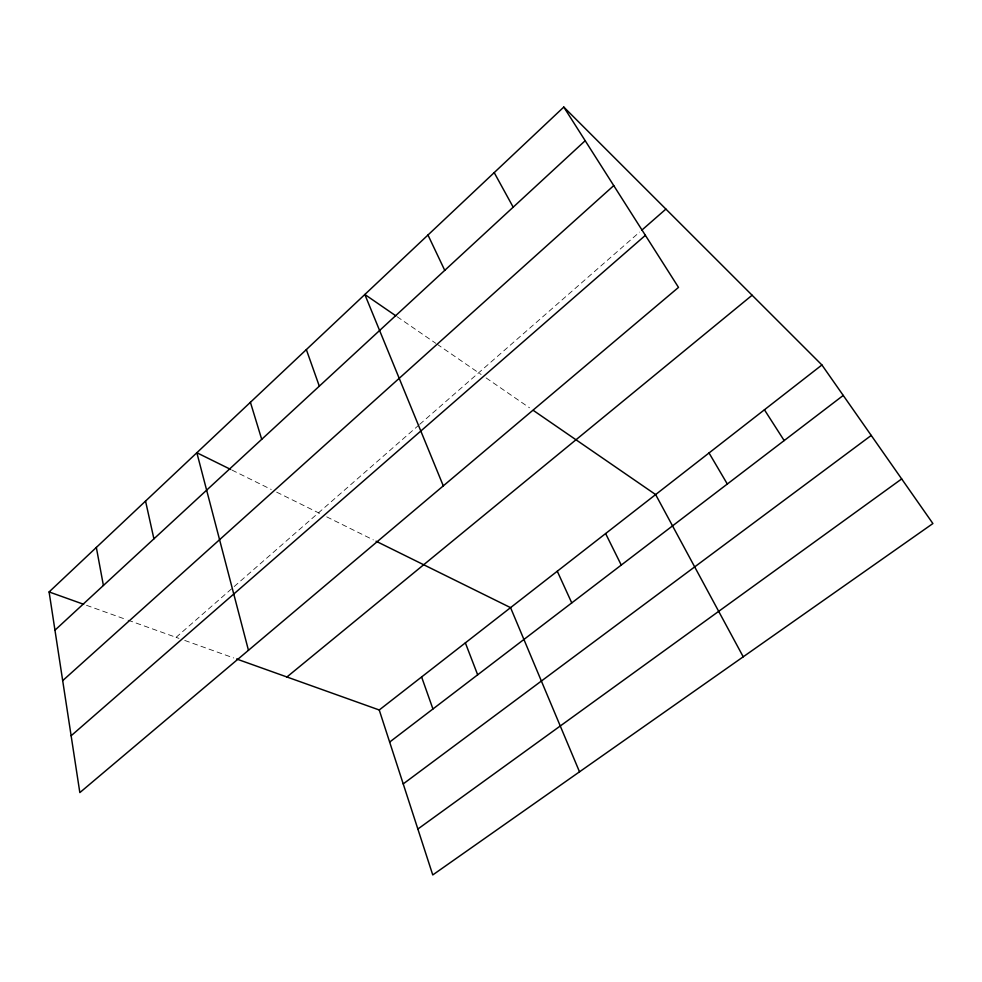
<?xml version="1.0" encoding="UTF-8"?>
<svg xmlns="http://www.w3.org/2000/svg" width="982" height="982" viewBox="0 0 982 982"><rect width="100%" height="100%" fill="white"/><g stroke="black" fill="none" stroke-linecap="round" stroke-linejoin="round"><path stroke-width="0.74" stroke-dasharray="4.91 3.68" d="M176.085 637.343L233.078 587.518M234.207 586.536L418.577 425.341M419.707 424.347L639.601 232.096M86.514 605.317L126.604 619.654M128.016 620.158L178.97 638.374M184.726 640.436L233.741 657.965M232.022 470.108L271.241 489.466M276.642 492.142L321.261 514.163M326.748 516.876L373.344 539.891M397.145 316.72L435.824 343.332M437.088 344.191L481.143 374.51M486.102 377.923L529.519 407.8"/><path stroke-width="1.47" d="M563.791 107.063L678.501 287.395L79.837 792.597L49.1 591.937L563.791 107.063L821.922 364.973L932.9 523.541L432.755 874.937L379.236 709.986L236.613 658.996M54.955 630.198L585.186 140.708M62.688 680.636L613.75 185.598M641.884 230.095L665.906 209.092M71.121 735.764L645.383 235.336M286.928 676.979L752.126 295.226M379.236 709.986L821.922 364.973M389.645 742.073L843.243 395.427M403.221 783.906L871.243 435.431M417.853 829.041L901.672 478.934M49.1 591.937L83.63 604.286M230.672 469.433L196.854 452.739L248.458 650.293M376.069 541.229L510.554 607.637L579.515 771.827M395.906 315.86L364.838 294.49L443.299 485.869M533.287 410.39L655.632 494.572L743.227 656.811M764.426 409.776L784.176 440.574M709.029 452.947L727.318 484.028M494.204 172.611L513.193 207.177M605.612 533.557L621.262 565.067M427.968 235.017L444.748 270.357M557.285 571.229L571.757 602.899M465.358 642.866L477.669 674.806M306.347 349.592L319.31 386.159M421.609 676.966L432.939 708.992M250.41 402.289L261.715 439.335M145.545 501.078L153.916 538.848M96.334 547.44L103.405 585.481"/></g></svg>
